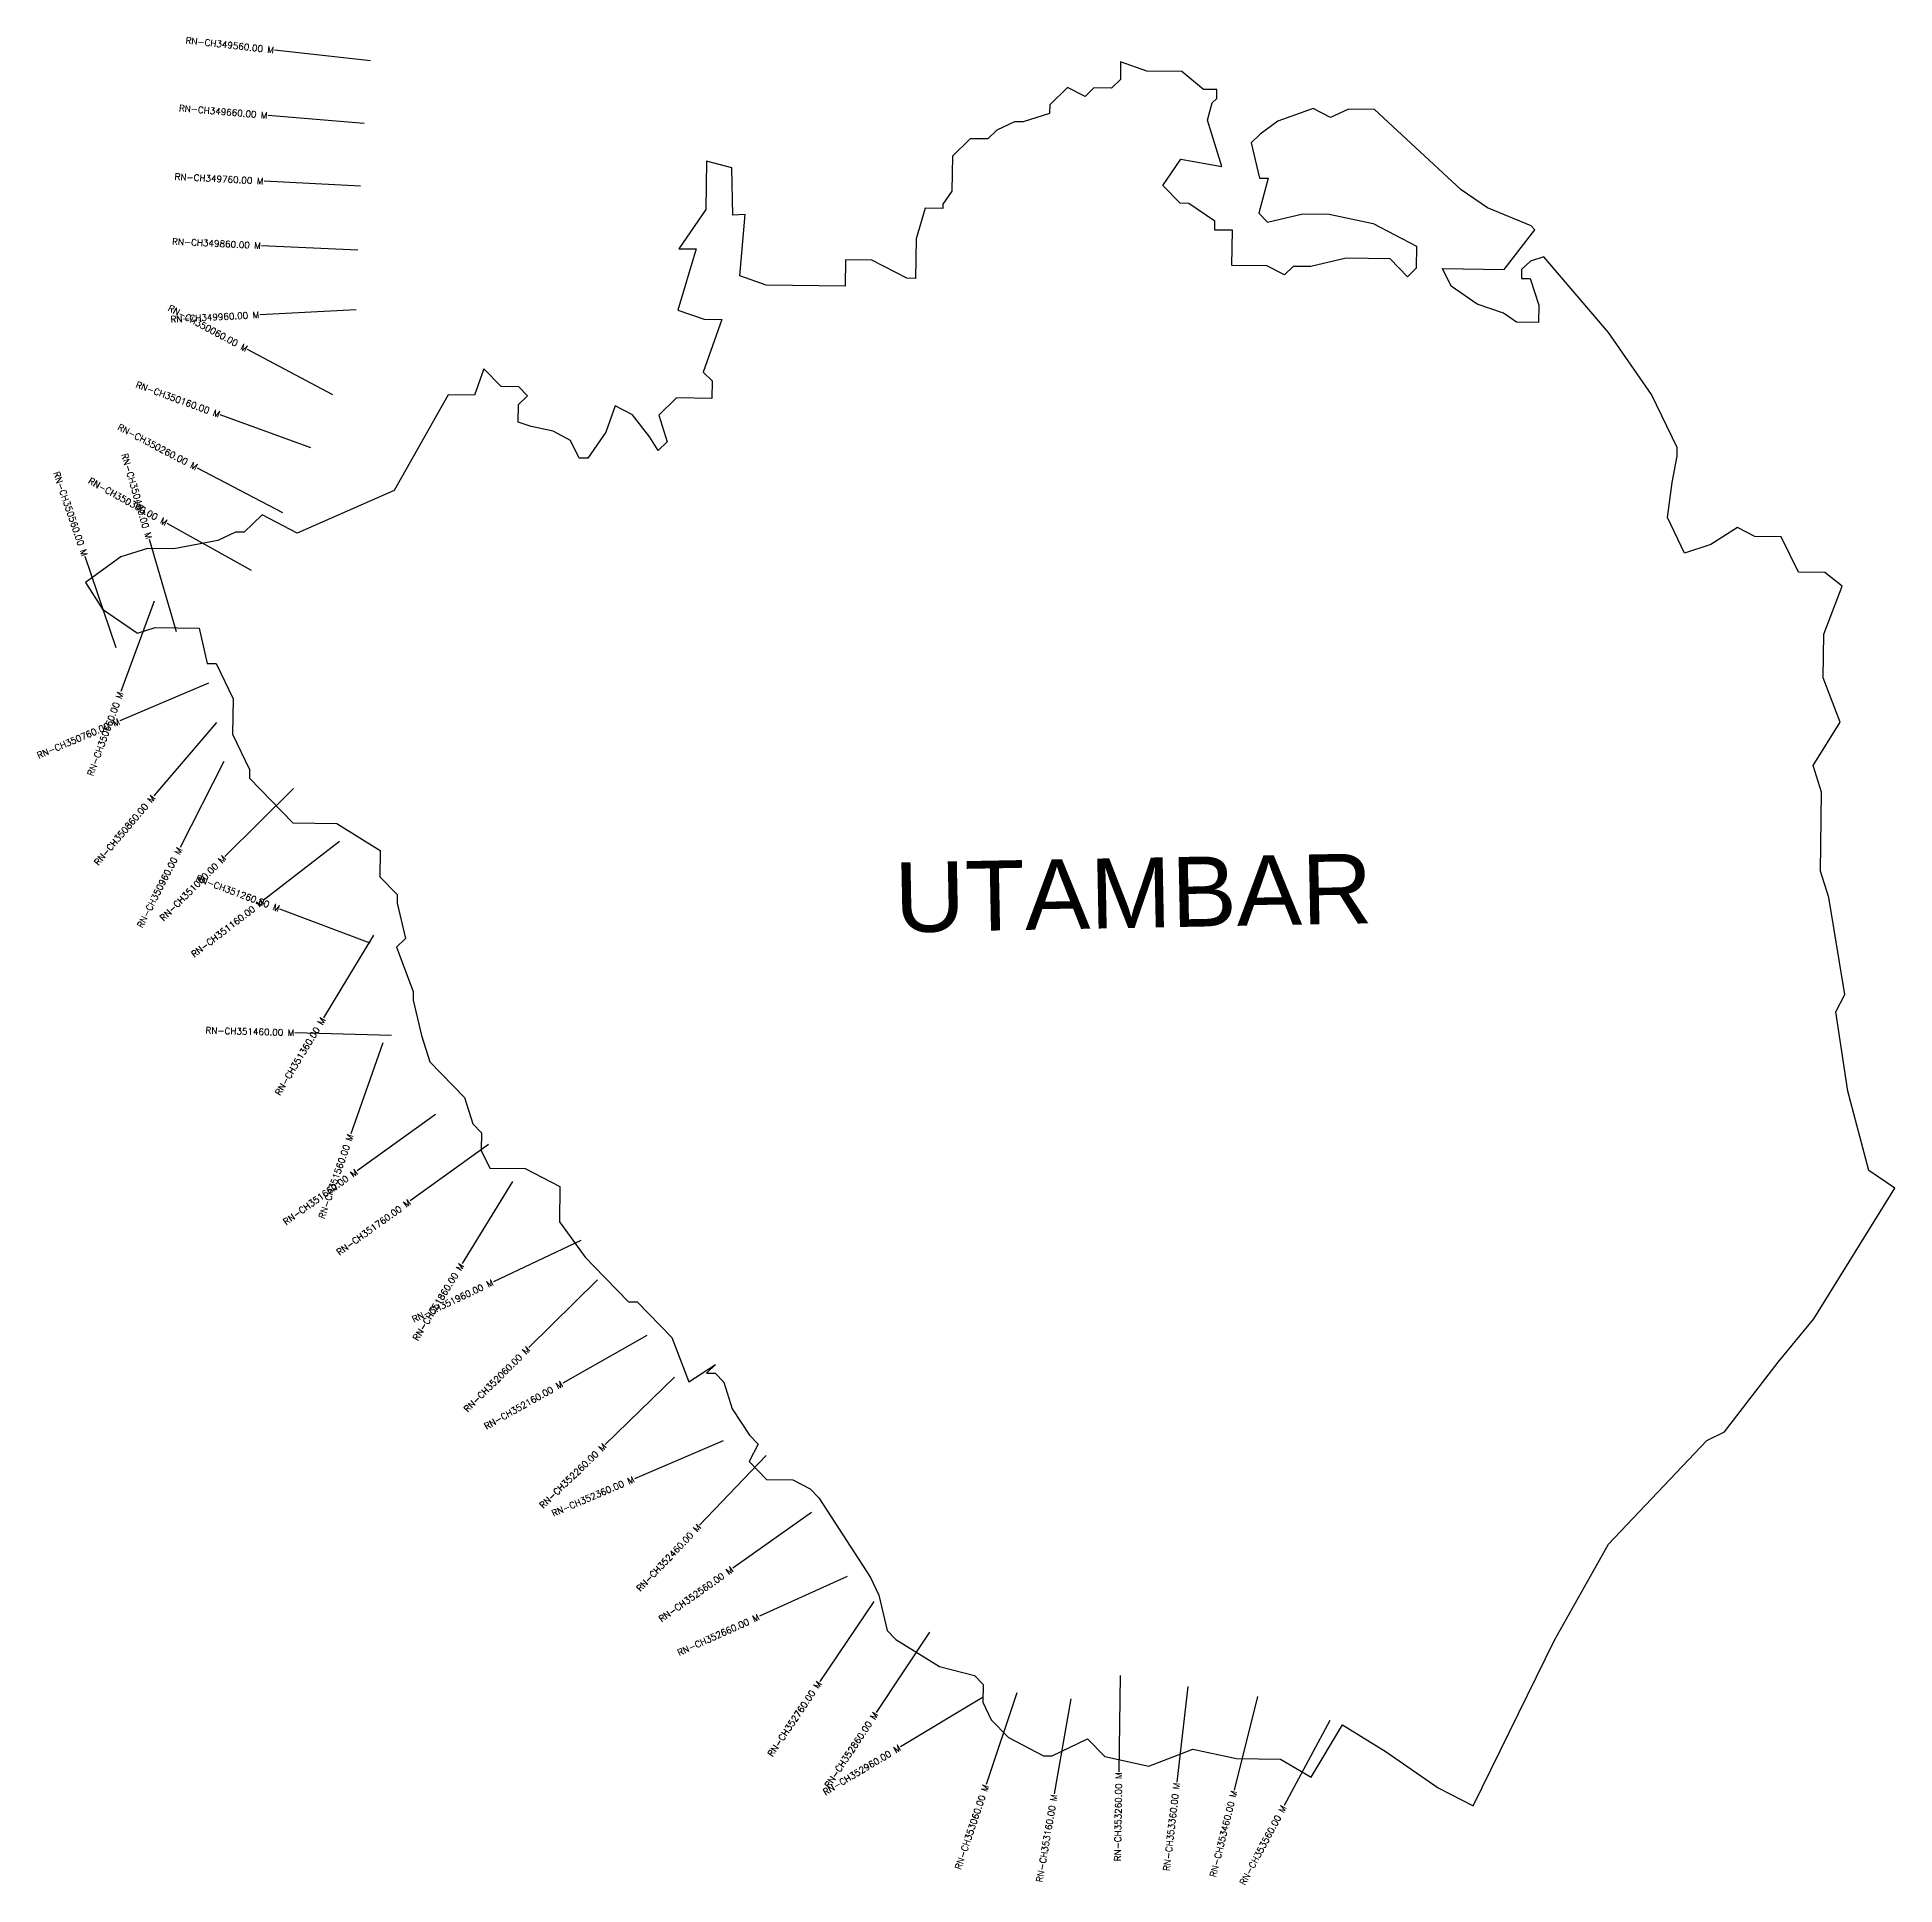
# Model space of a CAD drawing. Header units: metres. Extents: x 293467 to 296355, y 1978957 to 1981830.
import ezdxf
from ezdxf.enums import TextEntityAlignment as Align

# ---------------------------------------------------------------- set-up
doc = ezdxf.new("R2010")
doc.units = ezdxf.units.M
doc.header["$MEASUREMENT"] = 0
for name, color, linetype in [('CS', 134, 'Continuous'), ('CSMark', 6, 'Continuous'), ('VILLAGE BOUNDRY', 10, 'Continuous'), ('VILLAGE NAME', 250, 'Continuous')]:
    doc.layers.add(name, color=color, linetype=linetype)
doc.styles.get("Standard").update_dxf_attribs({"font": 'simplex.shx'})

msp = doc.modelspace()

# ---------------------------------------------------------------- linework, layer by layer
at = {"layer": 'CS'}
for p, q in [((293985.7, 1981792.6), (293836.6, 1981809.3)), ((293976, 1981695.2), (293826.5, 1981707.7)), ((293969.9, 1981597.8), (293820.1, 1981605.5)), ((293966, 1981498.1), (293816.2, 1981505.3)), ((293963.4, 1981405.7), (293813.6, 1981397.9)), ((293927, 1981273.4), (293794.7, 1981344)), ((293892.9, 1981190.9), (293752, 1981242.3)), ((293849.5, 1981089.9), (293716.7, 1981159.7)), ((293800.8, 1981000.5), (293669.7, 1981073.5)), ((293683.9, 1980904.8), (293641.9, 1981048.8)), ((293590.5, 1980880.2), (293542, 1981022.2)), ((293649.5, 1980952.9), (293597.7, 1980812.1)), ((293733.8, 1980825.1), (293595.8, 1980766.5)), ((293746.1, 1980764.3), (293648.9, 1980650.1)), ((293757.7, 1980703.5), (293689.7, 1980569.9)), ((293866, 1980661.5), (293759.4, 1980555.9)), ((293937.4, 1980579.1), (293818.8, 1980487.2)), ((293985.3, 1980421.1), (293844.9, 1980473.9)), ((293990.1, 1980433.3), (293912.6, 1980304.9)), ((294018.1, 1980277.6), (293868.2, 1980281.7)), ((294004.6, 1980266.1), (293955.1, 1980124.5)), ((294086.8, 1980154.5), (293964.7, 1980067.3)), ((294169, 1980107.8), (294047.3, 1980020.2)), ((294206.6, 1980050.6), (294127.9, 1979922.9)), ((294312.5, 1979958.6), (294176.8, 1979894.7)), ((294338.5, 1979897.8), (294231.9, 1979792.3)), ((294415, 1979810.9), (294284.4, 1979737.2)), ((294458.2, 1979746.1), (294350.5, 1979641.7)), ((294533.8, 1979647.5), (294395.8, 1979588.5)), ((294600.8, 1979624.8), (294497.3, 1979516.2)), ((294671.2, 1979536.1), (294548.8, 1979449.4)), ((294726.8, 1979436.3), (294590.1, 1979374.6)), ((294767.8, 1979397.7), (294683.9, 1979273.3)), ((294854.7, 1979350.1), (294771.8, 1979225.1)), ((295151, 1979282.8), (295148.8, 1979132.8)), ((295256.1, 1979265.7), (295238.8, 1979116.7)), ((294938, 1979248.8), (294809.4, 1979171.6)), ((294990.4, 1979255.5), (294942.7, 1979113.3)), ((295074, 1979246.2), (295048.6, 1979098.4)), ((295364.3, 1979249.8), (295328.2, 1979104.2)), ((295476.7, 1979212.8), (295406, 1979080.5))]:
    msp.add_line(p, q, dxfattribs=at)
at = {"layer": 'VILLAGE BOUNDRY'}
msp.add_lwpolyline([(296270, 1980764.6), (296243.7, 1980833.3), (296244.7, 1980901.6), (296273, 1980976.2), (296246.1, 1980997.1), (296205.1, 1980997.7), (296178.6, 1981052.7), (296137.6, 1981053.3), (296110.5, 1981067.3), (296069.2, 1981040.6), (296028, 1981027.5), (296001.5, 1981082.6), (296009.1, 1981137.1), (296016.6, 1981177.9), (296016.8, 1981191.6), (295977, 1981274), (295910.1, 1981370.6), (295809.4, 1981488.1), (295788.8, 1981481.5), (295775, 1981468.1), (295774.8, 1981454.4), (295788.4, 1981454.2), (295801.5, 1981413.1), (295801.1, 1981385.8), (295767, 1981386.3), (295746.7, 1981400.2), (295706, 1981414.5), (295665.4, 1981442.3), (295652.2, 1981469.8), (295747.7, 1981468.5), (295795.4, 1981530.2), (295789.6, 1981536.1), (295721.8, 1981564.4), (295681.2, 1981592.3), (295546.5, 1981717.1), (295505.6, 1981717.7), (295478.1, 1981704.4), (295450.9, 1981718.5), (295396.1, 1981698.8), (295368.5, 1981678.7), (295354.6, 1981665.3), (295367.5, 1981610.5), (295381.1, 1981610.3), (295366.7, 1981555.9), (295380.1, 1981542), (295434.9, 1981554.9), (295475.9, 1981554.3), (295544, 1981539.7), (295611.7, 1981504.5), (295611.2, 1981470.4), (295597.4, 1981457), (295570.4, 1981484.7), (295502.2, 1981485.7), (295447.4, 1981472.8), (295420.1, 1981473.2), (295406.3, 1981459.8), (295379.1, 1981473.8), (295324.6, 1981474.6), (295325.4, 1981529.2), (295298, 1981529.6), (295298.2, 1981543.2), (295257.7, 1981571.1), (295244.1, 1981571.3), (295217.1, 1981599), (295245, 1981639.6), (295309.2, 1981628.4), (295286.9, 1981700.4), (295294.1, 1981727.6), (295301, 1981734.3), (295301.2, 1981747.9), (295280.7, 1981748.2), (295247, 1981776), (295192.4, 1981776.8), (295151.6, 1981791.1), (295151.2, 1981763.8), (295137.4, 1981750.3), (295110.1, 1981750.7), (295096.3, 1981737.3), (295069.2, 1981751.3), (295041.5, 1981724.4), (295041.3, 1981710.7), (295000.1, 1981697.7), (294986.5, 1981697.9), (294959, 1981684.7), (294945.1, 1981671.2), (294917.8, 1981671.6), (294890.1, 1981644.7), (294889.3, 1981590.1), (294875.4, 1981569.8), (294875.3, 1981563), (294848, 1981563.4), (294833.7, 1981515.8), (294832.8, 1981454.4), (294819.1, 1981454.6), (294764.9, 1981482.6), (294724, 1981483.2), (294723.4, 1981442.3), (294600.5, 1981444.1), (294559.8, 1981458.3), (294568, 1981553.8), (294548.8, 1981552.6), (294547.3, 1981626.6), (294507.8, 1981636.5), (294506.7, 1981561.5), (294464.8, 1981500.6), (294492.1, 1981500.2), (294463.5, 1981405.1), (294504.2, 1981390.9), (294531.5, 1981390.5), (294503, 1981308.9), (294516.5, 1981295.1), (294516.1, 1981267.8), (294461.5, 1981268.6), (294433.8, 1981241.7), (294446.8, 1981200.5), (294433, 1981187.1), (294419.7, 1981207.8), (294392.8, 1981242.3), (294365.7, 1981256.3), (294351.5, 1981215.6), (294323.6, 1981175), (294310, 1981175.2), (294296.7, 1981202.7), (294269.6, 1981216.8), (294235.6, 1981224.1), (294215.2, 1981231.2), (294215.6, 1981258.5), (294229.5, 1981271.9), (294216, 1981285.8), (294188.7, 1981286.2), (294161.8, 1981313.9), (294147.5, 1981273.1), (294106.6, 1981273.7), (294022.5, 1981124.7), (293871.4, 1981058.6), (293817.2, 1981086.7), (293789.5, 1981059.8), (293775.9, 1981060), (293748.4, 1981046.8), (293679.9, 1981034.1), (293639, 1981034.7), (293597.8, 1981021.6), (293542.6, 1980981.5), (293569.3, 1980940.1), (293623.4, 1980903), (293650.8, 1980911.7), (293719.1, 1980910.7), (293731.9, 1980855.9), (293745.6, 1980855.7), (293772.1, 1980800.7), (293771.3, 1980746.1), (293797.8, 1980691.1), (293797.6, 1980677.4), (293864.9, 1980608.2), (293933.2, 1980607.2), (294000.8, 1980565.3), (294000.2, 1980524.4), (294027.1, 1980496.6), (294026.9, 1980483), (294039.8, 1980428.2), (294025.9, 1980414.8), (294052.2, 1980346.1), (294052, 1980332.5), (294064.9, 1980277.7), (294078, 1980236.5), (294131.8, 1980181.1), (294144.9, 1980140), (294158.3, 1980126.1), (294157.9, 1980098.9), (294171.2, 1980071.4), (294225.8, 1980070.6), (294279.9, 1980042.5), (294279.2, 1979987.9), (294319.3, 1979932.7), (294332.8, 1979918.8), (294386.6, 1979863.4), (294400.3, 1979863.2), (294454.1, 1979807.9), (294480.4, 1979739.2), (294521.7, 1979765.9), (294507.9, 1979752.5), (294521.5, 1979752.3), (294535, 1979738.4), (294548, 1979697.3), (294574.7, 1979656), (294588.2, 1979642.1), (294574.1, 1979615), (294601.1, 1979587.3), (294642, 1979586.7), (294669.1, 1979572.7), (294682.5, 1979558.8), (294762.7, 1979434.8), (294775.9, 1979407.3), (294788.8, 1979352.5), (294802.3, 1979338.6), (294869.9, 1979296.7), (294924.3, 1979282.3), (294937.8, 1979268.5), (294937.4, 1979241.2), (294950.6, 1979213.6), (294977.5, 1979185.9), (295031.7, 1979157.9), (295045.4, 1979157.7), (295100.4, 1979184.2), (295127.3, 1979156.5), (295195.3, 1979141.8), (295264, 1979168.2), (295332, 1979153.6), (295400.3, 1979152.6), (295447.7, 1979124.5), (295496.6, 1979205.8), (295564.3, 1979163.8), (295645.4, 1979108), (295699.6, 1979080), (295826.2, 1979337.6), (295910.2, 1979486.5), (296062.7, 1979648.1), (296090.2, 1979661.4), (296173.7, 1979769.4), (296229.3, 1979836.9), (296355.1, 1980039.9), (296314.6, 1980067.8), (296282.2, 1980191.1), (296263.5, 1980314.2), (296277.5, 1980341.3), (296252.4, 1980491.9), (296239.4, 1980533), (296241.1, 1980655.8), (296228, 1980697)], close=True, dxfattribs=at)

# ---------------------------------------------------------------- texts
at = {"layer": 'CSMark'}
for s, rotation, p in [('RN-CH349560.00 M', 353.6207, (293835.6, 1981809.4)), ('RN-CH349660.00 M', 355.2218, (293825.5, 1981707.8)), ('RN-CH349760.00 M', 357.0429, (293819.1, 1981605.6)), ('RN-CH349860.00 M', 357.257, (293815.2, 1981505.4)), ('RN-CH350060.00 M', 331.9131, (293793.8, 1981344.5)), ('RN-CH349960.00 M', 2.9629, (293812.6, 1981397.9)), ('RN-CH350160.00 M', 339.9614, (293751.1, 1981242.6)), ('RN-CH350260.00 M', 332.245, (293715.8, 1981160.2)), ('RN-CH350460.00 M', 286.2663, (293641.6, 1981049.7)), ('RN-CH350560.00 M', 288.8387, (293541.7, 1981023.2)), ('RN-CH350360.00 M', 330.9054, (293668.9, 1981074)), ('RN-CH350660.00 M', 69.7877, (293597.3, 1980811.2)), ('RN-CH350760.00 M', 23.0224, (293594.9, 1980766.1)), ('RN-CH350860.00 M', 49.6112, (293648.2, 1980649.3)), ('RN-CH350960.00 M', 63.0274, (293689.3, 1980569)), ('RN-CH351060.00 M', 44.7326, (293758.7, 1980555.2)), ('RN-CH351260.00 M', 339.3726, (293844, 1980474.3)), ('RN-CH351160.00 M', 37.7614, (293818, 1980486.6)), ('RN-CH351360.00 M', 58.8855, (293912.1, 1980304.1)), ('RN-CH351460.00 M', 358.4109, (293867.2, 1980281.7)), ('RN-CH351560.00 M', 70.7602, (293954.8, 1980123.5)), ('RN-CH351660.00 M', 35.553, (293963.9, 1980066.7)), ('RN-CH351760.00 M', 35.7468, (294046.5, 1980019.6)), ('RN-CH351860.00 M', 58.3601, (294127.4, 1979922.1)), ('RN-CH351960.00 M', 25.2141, (294175.9, 1979894.3)), ('RN-CH352060.00 M', 44.6964, (294231.2, 1979791.6)), ('RN-CH352160.00 M', 29.4435, (294283.5, 1979736.7)), ('RN-CH352260.00 M', 44.1001, (294349.8, 1979641)), ('RN-CH352360.00 M', 23.1389, (294394.9, 1979588.2)), ('RN-CH352460.00 M', 46.3759, (294496.7, 1979515.5)), ('RN-CH352560.00 M', 35.3092, (294548, 1979448.8)), ('RN-CH352660.00 M', 24.2937, (294589.2, 1979374.1)), ('RN-CH352760.00 M', 56.0304, (294683.4, 1979272.5)), ('RN-CH352860.00 M', 56.4093, (294771.2, 1979224.3)), ('RN-CH352960.00 M', 30.9539, (294808.5, 1979171.1)), ('RN-CH353260.00 M', 89.1746, (295148.8, 1979131.8)), ('RN-CH353060.00 M', 71.4666, (294942.4, 1979112.4)), ('RN-CH353160.00 M', 80.262, (295048.5, 1979097.4)), ('RN-CH353360.00 M', 83.3712, (295238.7, 1979115.7)), ('RN-CH353460.00 M', 76.0844, (295328, 1979103.3)), ('RN-CH353560.00 M', 61.8839, (295405.5, 1979079.6))]:
    msp.add_text(s, height=10, rotation=rotation, dxfattribs=at).set_placement(p, align=Align.MIDDLE_RIGHT)
at = {"layer": 'VILLAGE NAME', "insert": (294799.1, 1980546.4), "char_height": 108.748, "attachment_point": 1, "rotation": 1.1028}
msp.add_mtext_dynamic_manual_height_columns('{\\fArial|b0|i0|c0|p34;UTAMBAR}', width=1571.314, gutter_width=543.7, heights=[0], dxfattribs=at)

doc.saveas('drawing.dxf')
